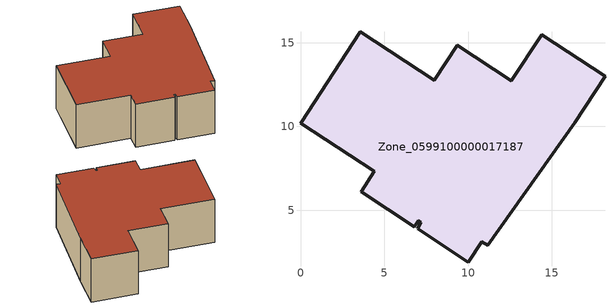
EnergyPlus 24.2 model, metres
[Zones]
Zone_0599100000017187
 floor ground (C_G): 4.41,7.32 0,10.2 3.58,15.64 7.98,12.75 9.35,14.84 12.58,12.71 14.4,15.47 18.17,12.99 16.35,10.23 11.17,2.91 10.83,3.13 10.02,1.9 6.99,3.89 7.17,4.3 7.04,4.38 6.79,4.02 3.63,6.09 z1.01
 wall outside (C_F): 14.4,15.47 12.58,12.71 9.35,14.84 7.98,12.75 3.58,15.64 0,10.2 4.41,7.32 3.63,6.09 6.79,4.02 7.04,4.38 7.17,4.3 6.99,3.89 10.02,1.9 10.83,3.13 11.17,2.91 16.35,10.23 18.17,12.99 14.4,15.47 z1.01:5.9
 roof outside (C_R): 16.35,10.23 18.17,12.99 14.4,15.47 12.58,12.71 9.35,14.84 7.98,12.75 3.58,15.64 0,10.2 4.41,7.32 3.63,6.09 6.79,4.02 7.04,4.38 7.17,4.3 6.99,3.89 10.02,1.9 10.83,3.13 11.17,2.91 z5.9
[BUILDING]
Pand.0599100000017187: North Axis=0; Terrain=City; Loads Convergence Tolerance Value=0.04; Temperature Convergence Tolerance Value=0.4; Solar Distribution=FullExterior; Maximum Number of Warmup Days=25; Minimum Number of Warmup Days=1
[Site:Location]
Rotterdam.The.Hague.AP_ZH_NLD Design_Conditions: Latitude=51.96; Longitude=4.45; Time Zone=1; Elevation=-4.5
[SITE:GROUNDTEMPERATURE:BUILDINGSURFACE]
18, 18, 18, 18, 18, 18, 18, 18, 18, 18, 18, 18
[MATERIAL] Thermal Absorptance=0.9; Solar Absorptance=0.7; Visible Absorptance=0.7
Name | Roughness | Thickness | Conductivity | Density | Specific Heat
G.D.1965 | MediumSmooth | 0.15 | 1 | 540 | 1210
F.D.1965 | Rough | 0.3 | 0.857143 | 1920 | 840
R.D.1965 | MediumRough | 0.2 | 0.08 | 1500 | 1000
[CONSTRUCTION]
C_G: G.D.1965
C_F: F.D.1965
C_R: R.D.1965
[ZONE]
Zone_0599100000017187: Type=1; Multiplier=1; Ceiling Height=Autocalculate; Volume=Autocalculate; Floor Area=autocalculate; Part of Total Floor Area=Yes
[ZONEINFILTRATION:DESIGNFLOWRATE]
Infil_Zone_0599100000017187: Zone or ZoneList or Space or SpaceList=Zone_0599100000017187; Schedule=AlwaysOn; Design Flow Rate Calculation Method=Flow/Area; Flow Rate per Floor Area=0.0042; Constant Term Coefficient=1; Temperature Term Coefficient=0; Velocity Term Coefficient=0; Velocity Squared Term Coefficient=0
[HVACTEMPLATE:ZONE:IDEALLOADSAIRSYSTEM]
Zone_0599100000017187: Maximum Heating Supply Air Temperature=50; Minimum Cooling Supply Air Temperature=13; Maximum Heating Supply Air Humidity Ratio=0.0156; Minimum Cooling Supply Air Humidity Ratio=0.0077; Heating Limit=NoLimit; Cooling Limit=NoLimit; Dehumidification Control Type=ConstantSensibleHeatRatio; Cooling Sensible Heat Ratio=0.7; Dehumidification Setpoint=60; Humidification Control Type=None; Humidification Setpoint=30; Outdoor Air Method=None; Outdoor Air Flow Rate per Person=0.00944; Outdoor Air Flow Rate per Zone Floor Area=0; Outdoor Air Flow Rate per Zone=0; Demand Controlled Ventilation Type=None; Outdoor Air Economizer Type=NoEconomizer; Heat Recovery Type=None; Sensible Heat Recovery Effectiveness=0.7; Latent Heat Recovery Effectiveness=0.65
[ZONECONTROL:THERMOSTAT]
ThermostatControl_Zone_0599100000017187: Zone or ZoneList=Zone_0599100000017187; Control Type Schedule=DualSetpointControlType; Control 1=Thermostat_Zone_0599100000017187; Temperature Difference Between Cutout And Setpoint=0
[THERMOSTATSETPOINT:DUALSETPOINT]
Thermostat_Zone_0599100000017187: Heating Setpoint Temperature Schedule=HeatingSetpoint_Zone_0599100000017187; Cooling Setpoint Temperature Schedule=CoolingSetpoint_Zone_0599100000017187
[SCHEDULE:COMPACT]
HeatingSetpoint_Zone_0599100000017187: Through: 12/31, For: AllDays, Until: 24:00, 21
CoolingSetpoint_Zone_0599100000017187: Through: 12/31, For: AllDays, Until: 24:00, 24
DualSetpointControlType: Through: 12/31, For: AllDays, Until: 24:00, 4
AlwaysOn: Through: 12/31, For: AllDays, Until: 24:00, 1
